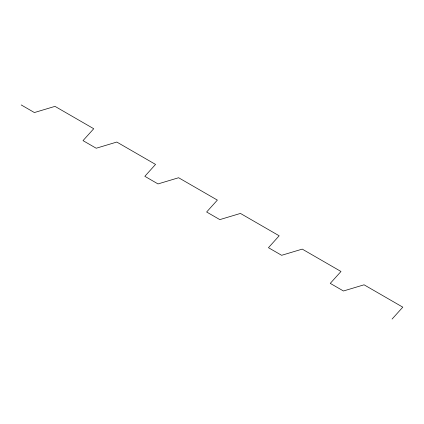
<?xml version="1.0" encoding="UTF-8"?>
<svg xmlns="http://www.w3.org/2000/svg" width="424" height="424" viewBox="0 0 424 424"><rect width="100%" height="100%" fill="white"/><g stroke="black" fill="none" stroke-linecap="round" stroke-linejoin="round"><path stroke-width="0.64" d="M392.083 319.065L402.8 307.167L364.062 284.806L343.456 290.991L330.269 283.375L340.986 271.482L302.248 249.116L281.642 255.301L268.456 247.69L279.172 235.792L240.435 213.426L219.828 219.616L206.642 212L217.358 200.102L178.621 177.741L158.014 183.926L144.828 176.31L155.544 164.417L116.807 142.051L96.2 148.236L83.014 140.625L93.731 128.726L54.993 106.366L34.386 112.551L21.2 104.935"/></g></svg>
